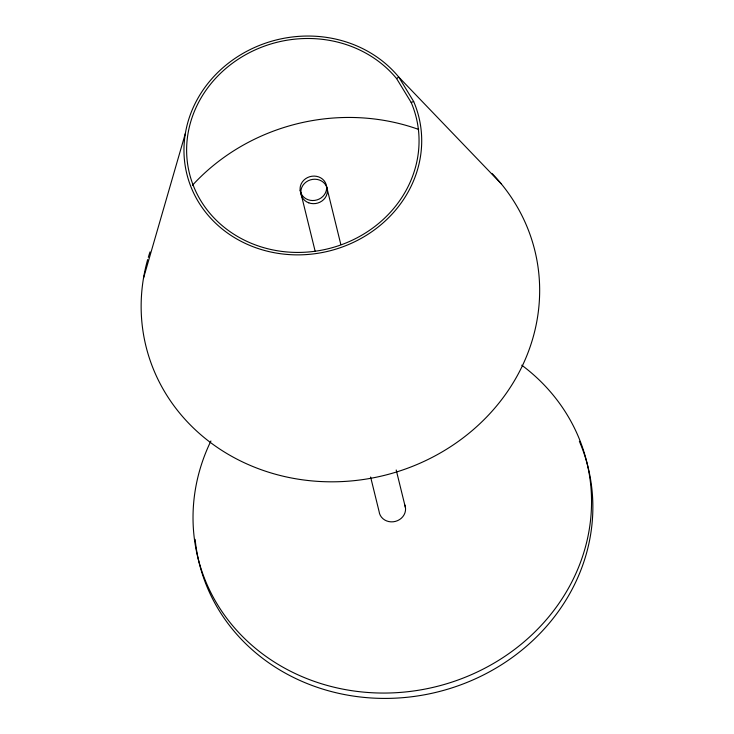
<?xml version="1.0" encoding="UTF-8"?>
<svg xmlns="http://www.w3.org/2000/svg" width="734" height="734" viewBox="0 0 734 734"><rect width="100%" height="100%" fill="white"/><g stroke="black" fill="none" stroke-linecap="round" stroke-linejoin="round"><path stroke-width="1.1" d="M143.479 278.259L185.363 133.441M413.655 101.485A119.449 108.779 -13.8 0 1 294.976 254.845A119.449 108.779 -13.8 0 1 198.657 96.971A119.449 108.779 -13.8 0 1 398.745 77.052L413.655 101.485L411.178 102.466A116.779 106.347 -13.8 0 1 295.151 252.404A116.779 106.347 -13.8 0 1 200.988 98.053A116.779 106.347 -13.8 0 1 396.599 78.584L398.745 77.052L501.184 183.739M396.599 78.584L411.178 102.466M326.566 186.464A13.35 12.157 -13.8 0 1 308.005 199.703A13.35 12.157 -13.8 0 1 305.509 178.775A13.35 12.157 -13.8 0 1 326.566 186.464L340.769 244.284M396.204 469.989L405.489 507.79M300.151 190.161L315.17 251.312M370.615 477.027L379.083 511.488A13.35 12.157 -13.8 0 0 395.433 521.388A13.35 12.157 -13.8 0 0 404.673 504.726M521.755 365.174A200.235 182.353 -13.8 0 1 555.17 608.688A200.235 182.353 -13.8 0 1 293.205 672.583A200.235 182.353 -13.8 0 1 210.915 440.987M579.365 441.281A200.235 182.353 -13.8 0 1 439.024 691.602A200.235 182.353 -13.8 0 1 195.134 539.352M492.193 173.628A200.235 182.353 -13.8 0 1 384.662 475.302A200.235 182.353 -13.8 0 1 147.672 259.561M148.305 257.368A200.235 182.353 -13.8 0 1 150.011 251.909M192.4 185.326A197.547 179.903 -13.8 0 1 418.664 129.441M308.766 202.841A13.35 12.157 -13.8 0 0 327.336 189.601A13.35 12.157 -13.8 0 0 306.28 181.904A13.35 12.157 -13.8 0 0 308.766 202.841"/></g></svg>
